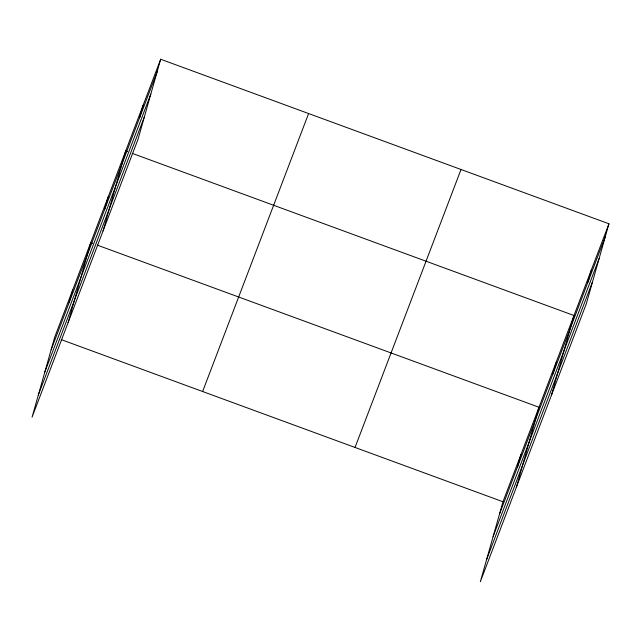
<?xml version="1.0" encoding="UTF-8"?>
<svg xmlns="http://www.w3.org/2000/svg" width="641" height="641" viewBox="0 0 641 641"><rect width="100%" height="100%" fill="white"/><g stroke="black" fill="none" stroke-linecap="round" stroke-linejoin="round"><path stroke-width="0.96" d="M69.156 302.504L72.705 289.956M68.082 322.703L90.726 242.707L92.592 243.388M104.659 209.391L108.209 196.835M103.057 230.968L125.7 150.972L127.567 151.661M139.634 117.656L143.183 105.108M160.675 59.244L138.031 139.241L32.05 417.211L54.685 337.214L160.675 59.244L608.95 223.789L586.315 303.786L480.325 581.756L502.969 501.759L608.95 223.789M517.431 467.049L520.981 454.501M516.366 487.248L539.001 407.251L97.28 245.11M552.935 373.927L556.484 361.38M551.34 395.513L573.975 315.516L132.254 153.375M587.909 282.2L591.459 269.653M51.136 349.762L157.125 71.792M44.838 372.02L150.819 94.051M38.348 394.952L144.337 116.983M202.62 391.515L308.601 113.545M355.034 447.458L461.015 169.488M499.411 514.306L605.4 236.337M493.113 536.565L599.103 258.595M486.623 559.497L592.613 281.527M61.24 339.618L502.969 501.759"/></g></svg>
